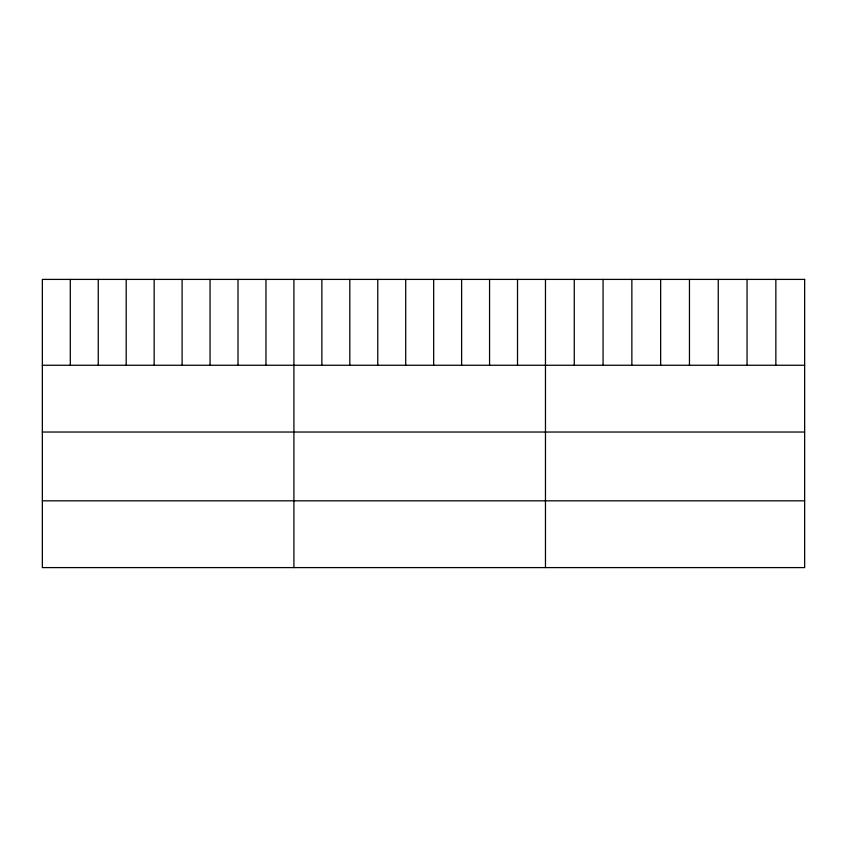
<?xml version="1.0" encoding="UTF-8"?>
<svg xmlns="http://www.w3.org/2000/svg" width="847" height="847" viewBox="0 0 847 847"><rect width="100%" height="100%" fill="white"/><g stroke="black" fill="none" stroke-linecap="round" stroke-linejoin="round"><path stroke-width="1.27" d="M42.35 365.258L804.65 365.258M42.35 432.034L804.65 432.034M42.35 500.821L804.65 500.821M775.852 279.404L775.852 365.258M747.054 279.404L747.054 365.258M718.256 279.404L718.256 365.258M689.458 279.404L689.458 365.258M660.66 279.404L660.66 365.258M631.862 279.404L631.862 365.258M603.064 279.404L603.064 365.258M574.266 279.404L574.266 365.258M545.468 279.404L545.468 567.596M517.517 279.404L517.517 365.258M489.566 279.404L489.566 365.258M461.615 279.404L461.615 365.258M433.664 279.404L433.664 365.258M405.713 279.404L405.713 365.258M377.762 279.404L377.762 365.258M349.811 279.404L349.811 365.258M321.86 279.404L321.86 365.258M293.909 279.404L293.909 567.596M265.958 279.404L265.958 365.258M238.007 279.404L238.007 365.258M210.056 279.404L210.056 365.258M182.105 279.404L182.105 365.258M154.154 279.404L154.154 365.258M126.203 279.404L126.203 365.258M98.252 279.404L98.252 365.258M70.301 279.404L70.301 365.258M804.65 279.404L42.35 279.404L42.35 567.596L804.65 567.596L804.65 279.404"/></g></svg>
